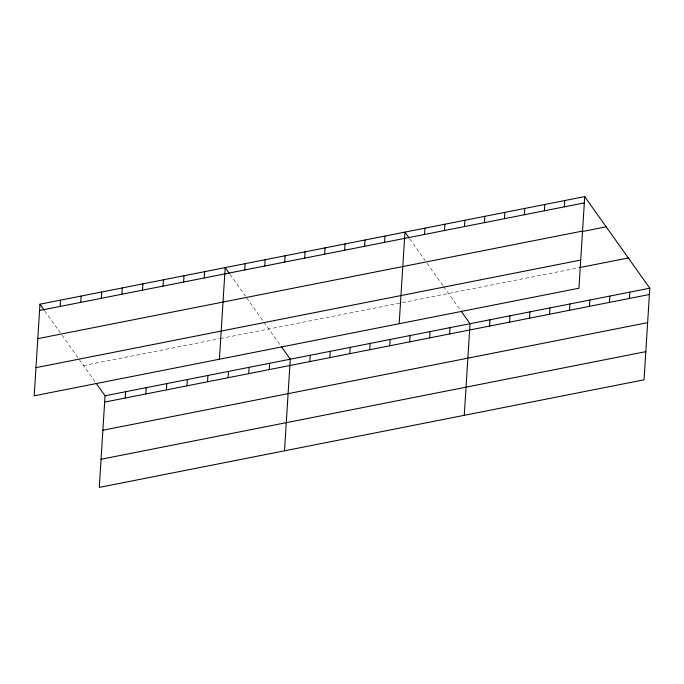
<?xml version="1.0" encoding="UTF-8"?>
<svg xmlns="http://www.w3.org/2000/svg" width="684" height="684" viewBox="0 0 684 684"><rect width="100%" height="100%" fill="white"/><g stroke="black" fill="none" stroke-linecap="round" stroke-linejoin="round"><path stroke-width="0.51" stroke-dasharray="3.42 2.56" d="M83.568 365.564L219.393 338.734M220.419 338.537L578.39 267.829M409.725 238.819L425.234 260.655M427.038 263.195L443.018 285.69M443.634 286.553L460.486 310.271M229.952 274.327L245.462 296.155M246.659 297.839L263.254 321.198M263.87 322.061L280.714 345.771M44.734 310.912L60.243 332.74M62.056 335.288L78.651 358.647M79.267 359.51L95.504 382.356"/><path stroke-width="1.03" d="M39.963 304.192L34.2 395.805L578.955 288.212L584.717 196.599L39.963 304.192L44.144 310.074M60.149 306.432L60.543 300.131M80.729 302.371L81.122 296.061M101.309 298.301L101.702 292M96.093 383.194L105.045 395.788L99.283 487.401L644.037 379.808L649.8 288.195L584.717 196.599M121.889 294.24L122.282 287.938M125.232 398.028L125.625 391.727M142.469 290.17L142.862 283.869M145.812 393.967L146.205 387.666M163.048 286.109L163.442 279.807M166.392 389.897L166.785 383.596M183.628 282.047L184.022 275.738M186.971 385.836L187.365 379.534M204.208 277.978L204.602 271.676M207.543 381.766L207.945 375.465M219.419 359.22L225.181 267.615L229.354 273.489M228.123 377.705L228.524 371.403M244.761 269.966L245.154 263.665M248.702 373.644L249.104 367.334M264.734 266.025L265.127 259.723M269.282 369.574L269.684 363.272M284.706 262.075L285.1 255.773M284.501 450.816L290.264 359.211L281.312 346.617M304.679 258.133L305.081 251.832M309.843 361.562L310.237 355.261M324.652 254.191L325.054 247.882M329.816 357.621L330.21 351.319M344.633 250.241L345.027 243.94M349.789 353.679L350.182 347.369M364.606 246.3L364.999 239.998M369.762 349.729L370.155 343.428M384.579 242.35L384.972 236.048M389.735 345.788L390.137 339.478M399.182 323.72L404.954 232.107L409.126 237.981M409.707 341.838L410.109 335.536M424.525 234.458L424.926 228.157M429.689 337.896L430.082 331.595M444.497 230.517L444.899 224.215M449.662 333.946L450.055 327.645M464.479 226.575L464.872 220.265M464.265 415.316L470.028 323.703L461.084 311.109M484.452 222.625L484.845 216.324M489.607 326.063L490.009 319.753M504.424 218.683L504.818 212.382M509.58 322.113L509.982 315.811M524.397 214.733L524.799 208.432M529.561 318.171L529.955 311.861M544.37 210.792L544.772 204.49M549.534 314.221L549.927 307.92M564.351 206.842L564.745 200.54M569.507 310.279L569.9 303.978M589.48 306.329L589.873 300.028M609.453 302.388L609.854 296.087M629.425 298.438L629.827 292.136M39.569 310.493L584.324 202.9M37.8 338.648L582.554 231.055M582.229 231.56L606.195 226.823M35.97 367.65L580.725 260.057M579.382 267.632L628.322 257.971M105.045 395.788L649.8 288.195M104.652 402.098L649.407 294.496M102.874 430.245L647.628 322.651M101.052 459.255L645.807 351.653"/></g></svg>
